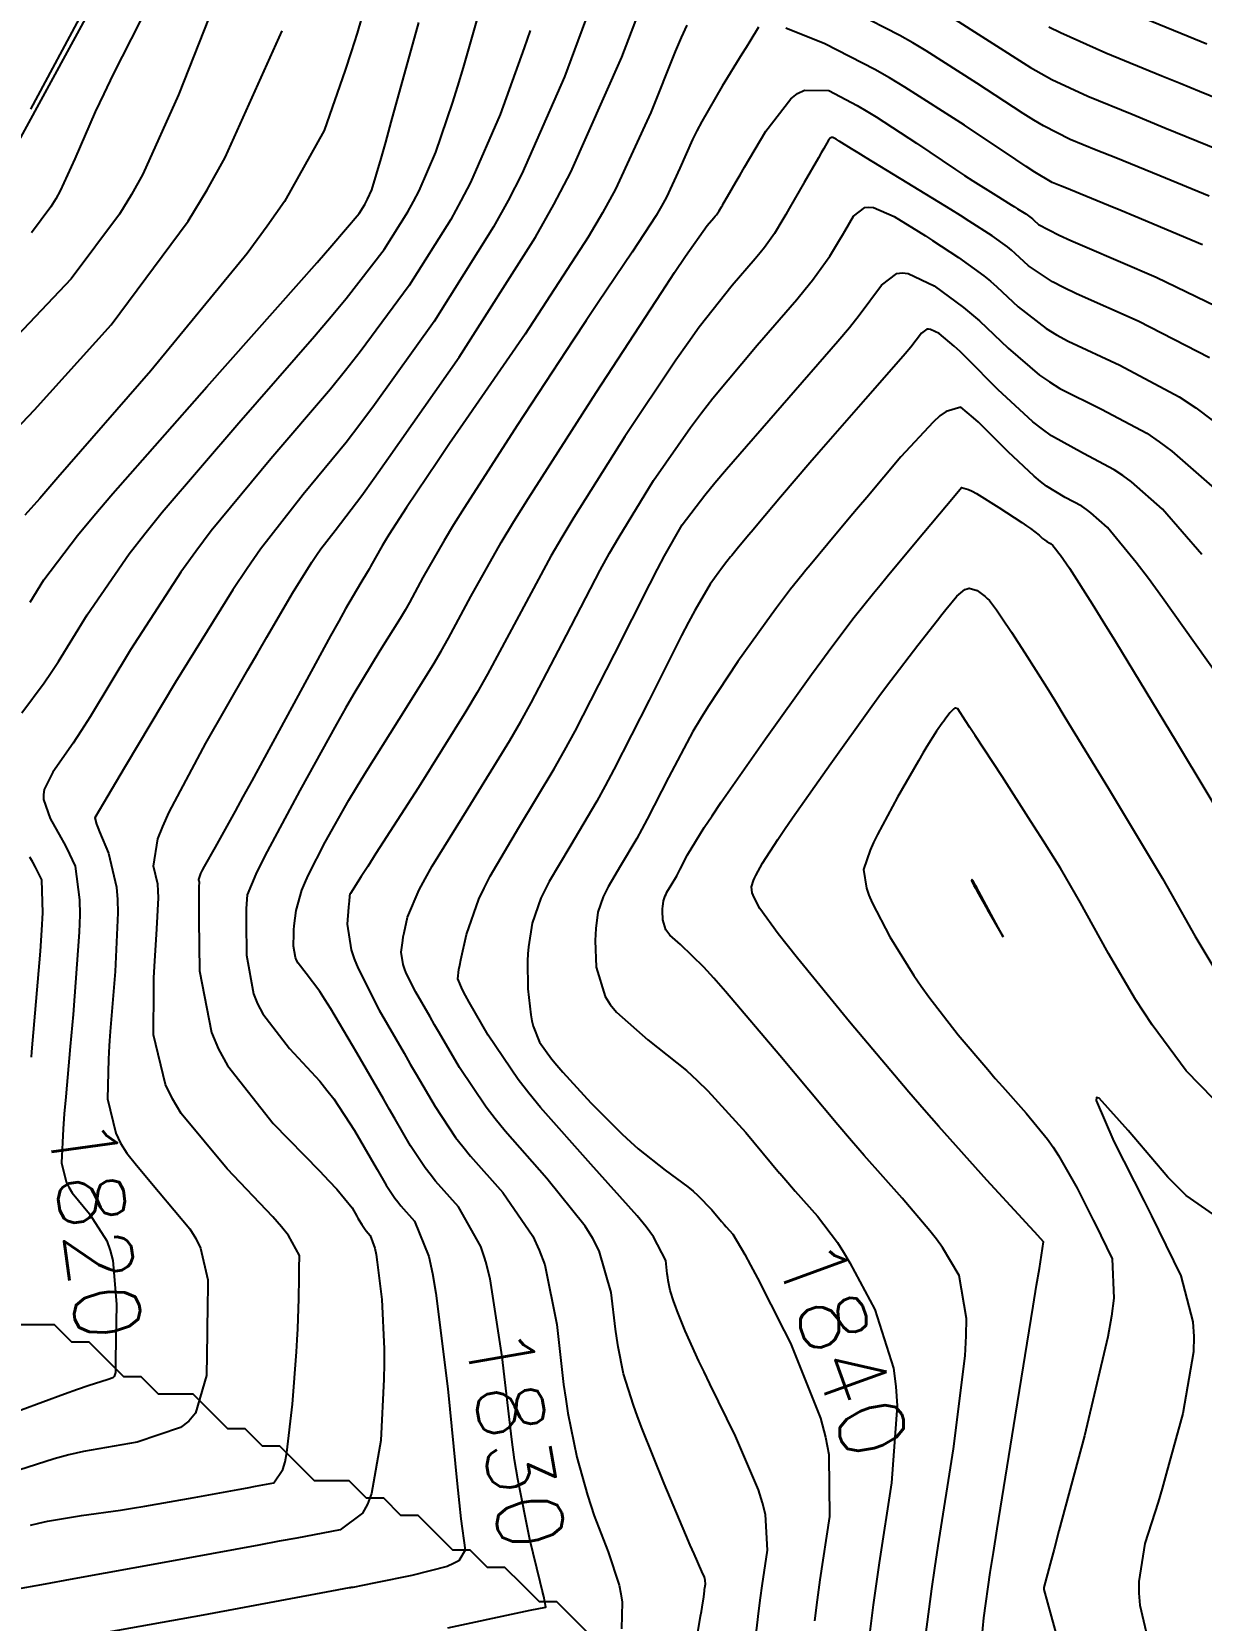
# Model space of a CAD drawing. Header units: metres. Extents: x 837117 to 838479, y 1189012 to 1191015.
# Drawn here: x 838181.6 to 838249.1, y 1189838.2 to 1189929.8 of the extents above; entities that cross this region are included whole.
import ezdxf

# ---------------------------------------------------------------- set-up
doc = ezdxf.new("R2010")
doc.units = ezdxf.units.M
doc.header["$LTSCALE"] = 0.3
for name, color, linetype in [('CORREDORVIA', 70, 'Continuous'), ('COTAS 10', 1, 'Continuous'), ('COTAS INT', 252, 'Continuous'), ('DRENAJE', 5, 'Continuous')]:
    doc.layers.add(name, color=color, linetype=linetype)
doc.styles.get("Standard").update_dxf_attribs({"font": 'simplex.shx'})

msp = doc.modelspace()

# ---------------------------------------------------------------- linework, layer by layer
at = {"layer": 'CORREDORVIA'}
msp.add_lwpolyline([(837910.676, 1191000.965), (838157.033, 1190996.193), (838237.174, 1190821.339), (838237.001, 1190602.875), (838240.031, 1190437.198), (838223.537, 1190366.272), (838212.196, 1190288.92), (838221.396, 1189997.878), (837954.545, 1189509.173), (837751.159, 1189231.384), (837593.191, 1189234.399), (837744.487, 1189686.609), (837750.277, 1189933.973), (837723.624, 1190051.525), (837726.092, 1190134.48), (837885.383, 1190229.429), (837983.184, 1190344.12), (837817.554, 1190502.187), (837798.033, 1190660.17), (837963.574, 1190795.982)], close=True, dxfattribs=at)
at = {"layer": 'COTAS 10'}
for points in [[(838191.8, 1189930.659), (838190.027, 1189926.181), (838187.967, 1189921.608), (838187.314, 1189920.436), (838186.627, 1189919.305), (838183.846, 1189915.563), (838180.373, 1189911.915)], [(838249.4, 1189929.117), (838248.325, 1189929.555), (838244.6, 1189931.07)], [(838210.326, 1189929.906), (838209.984, 1189928.888), (838208.604, 1189925.053), (838206.889, 1189921.133), (838206.336, 1189920.06), (838205.749, 1189918.993), (838203.348, 1189915.187), (838200.529, 1189911.36), (838199.68, 1189910.28), (838198.8, 1189909.191), (838195.37, 1189905.187), (838191.922, 1189901.025), (838191.03, 1189899.837), (838190.165, 1189898.634), (838187.269, 1189894.163), (838184.927, 1189890.297), (838184.412, 1189889.476), (838183.955, 1189888.764), (838182.787, 1189887.091), (838182.281, 1189886.095), (838182.241, 1189885.808), (838182.246, 1189885.517), (838182.625, 1189884.426), (838183.25, 1189883.321), (838183.409, 1189883.02), (838183.562, 1189882.722), (838184.063, 1189881.664), (838184.328, 1189879.719), (838184.331, 1189878.861), (838184.305, 1189877.866), (838183.957, 1189873.118), (838183.788, 1189871.271), (838183.522, 1189868.368), (838183.44, 1189867.371), (838183.376, 1189866.511), (838183.283, 1189864.557), (838183.541, 1189863.462), (838183.698, 1189863.145), (838183.892, 1189862.822), (838184.902, 1189861.605), (838185.901, 1189860.041), (838186.088, 1189859.5), (838186.236, 1189858.912), (838186.45, 1189856.397), (838186.406, 1189853.219), (838186.395, 1189852.451), (838186.33, 1189852.226), (838186.29, 1189852.179), (838186.24, 1189852.14), (838185.982, 1189852.054), (838184.822, 1189851.686), (838184.204, 1189851.469), (838183.457, 1189851.202), (838179.688, 1189849.82)], [(838205.59, 1189837.719), (838209.796, 1189838.612), (838210.342, 1189838.728), (838211.232, 1189838.917), (838211.116, 1189839.52), (838211.029, 1189839.898), (838210.918, 1189840.367), (838210.319, 1189842.822), (838209.615, 1189846.293), (838209.438, 1189847.404), (838209.269, 1189848.578), (838208.723, 1189853.359), (838208.035, 1189857.849), (838207.776, 1189858.841), (838207.695, 1189859.091), (838207.488, 1189859.724), (838206.202, 1189862.005), (838204.878, 1189863.5), (838204.566, 1189863.888), (838204.278, 1189864.263), (838203.433, 1189865.524), (838202.537, 1189867.07), (838202.216, 1189867.625), (838201.864, 1189868.236), (838200.331, 1189870.901), (838198.824, 1189873.444), (838198.488, 1189873.978), (838198.187, 1189874.438), (838197.396, 1189875.483), (838196.943, 1189876.067), (838196.855, 1189876.237), (838196.785, 1189876.409), (838196.666, 1189877.061), (838196.684, 1189877.784), (838196.698, 1189878.002), (838196.717, 1189878.227), (838196.822, 1189879.105), (838197.159, 1189880.277), (838197.325, 1189880.687), (838197.522, 1189881.135), (838198.496, 1189883.063), (838199.868, 1189885.47), (838200.317, 1189886.22), (838200.795, 1189887.006), (838202.772, 1189890.146), (838204.727, 1189893.286), (838205.192, 1189894.072), (838205.624, 1189894.822), (838206.911, 1189897.228), (838208.671, 1189900.355), (838209.402, 1189901.559), (838210.238, 1189902.909), (838214.139, 1189909.008), (838217.917, 1189914.778), (838218.675, 1189915.922), (838219.309, 1189916.869), (838220.562, 1189918.65), (838220.935, 1189919.082), (838221.014, 1189919.178), (838221.083, 1189919.264), (838221.247, 1189919.49), (838221.379, 1189919.714), (838221.429, 1189919.799), (838221.484, 1189919.893), (838221.727, 1189920.316), (838222.236, 1189921.191), (838222.458, 1189921.571), (838222.714, 1189922.011), (838223.934, 1189924.095), (838225.374, 1189925.957), (838225.769, 1189926.257), (838226.163, 1189926.463), (838227.576, 1189926.428), (838229.206, 1189925.57), (838229.737, 1189925.257), (838230.303, 1189924.912), (838232.637, 1189923.394), (838234.896, 1189921.88), (838235.416, 1189921.538), (838235.889, 1189921.229), (838237.214, 1189920.389), (838238.102, 1189919.845), (838238.3, 1189919.722), (838238.477, 1189919.612), (838238.942, 1189919.313), (838239.255, 1189919.086), (838239.336, 1189919.02), (838239.415, 1189918.953), (838239.681, 1189918.703), (838240.875, 1189918.081), (838241.54, 1189917.779), (838242.349, 1189917.422), (838246.477, 1189915.665), (838251.097, 1189913.423)], [(838250.621, 1189891.831), (838246.832, 1189897.163), (838246.026, 1189898.263), (838245.325, 1189899.199), (838243.672, 1189901.22), (838242.709, 1189902.066), (838242.443, 1189902.262), (838242.177, 1189902.441), (838241.22, 1189902.95), (838240.135, 1189903.597), (838239.789, 1189903.864), (838239.423, 1189904.169), (838237.935, 1189905.587), (838236.531, 1189906.994), (838236.217, 1189907.292), (838235.936, 1189907.55), (838235.193, 1189908.15), (838234.341, 1189907.919), (838233.991, 1189907.653), (838233.592, 1189907.299), (838231.74, 1189905.29), (838229.769, 1189902.95), (838229.295, 1189902.387), (838228.853, 1189901.861), (838227.515, 1189900.269), (838226.494, 1189899.045), (838226.252, 1189898.751), (838226.028, 1189898.477), (838225.364, 1189897.651), (838224.565, 1189896.587), (838224.256, 1189896.163), (838223.908, 1189895.683), (838222.332, 1189893.481), (838220.605, 1189890.892), (838220.162, 1189890.167), (838219.734, 1189889.44), (838218.315, 1189886.786), (838217.087, 1189884.376), (838216.78, 1189883.803), (838216.487, 1189883.27), (838215.546, 1189881.685), (838214.829, 1189880.473), (838214.678, 1189880.176), (838214.546, 1189879.896), (838214.239, 1189879.02), (838214.118, 1189878.065), (838214.103, 1189877.735), (838214.097, 1189877.376), (838214.144, 1189875.84), (838214.664, 1189874.149), (838214.956, 1189873.691), (838215.313, 1189873.238), (838217.136, 1189871.642), (838219.366, 1189869.869), (838219.979, 1189869.304), (838220.59, 1189868.708), (838222.78, 1189866.291), (838224.734, 1189863.961), (838224.739, 1189863.955), (838225.205, 1189863.41), (838225.636, 1189862.91), (838226.918, 1189861.47), (838228.072, 1189859.945), (838228.424, 1189859.39), (838228.79, 1189858.779), (838230.229, 1189856.092), (838231.307, 1189852.696), (838231.446, 1189851.637), (838231.516, 1189850.528), (838231.189, 1189846.092), (838230.475, 1189841.472), (838230.3, 1189840.246), (838230.134, 1189839.043), (838229.617, 1189834.891)]]:
    msp.add_lwpolyline(points, dxfattribs=at)
at = {"layer": 'COTAS INT'}
for points in [[(838201.563, 1189933.964), (838200.339, 1189929.742), (838200, 1189928.658), (838199.662, 1189927.611), (838198.439, 1189924.134), (838196.161, 1189920.038), (838195.158, 1189918.6), (838193.993, 1189917.03), (838188.439, 1189910.265), (838183.074, 1189904.093), (838182.028, 1189902.897), (838181.173, 1189901.924)], [(838181.494, 1189843.644), (838181.976, 1189843.761), (838182.475, 1189843.869), (838184.426, 1189844.19), (838186.681, 1189844.512), (838187.373, 1189844.621), (838188.093, 1189844.739), (838190.936, 1189845.236), (838193.488, 1189845.703), (838194.025, 1189845.802), (838194.488, 1189845.887), (838195.546, 1189846.085), (838196.063, 1189846.849), (838196.184, 1189847.291), (838196.296, 1189847.832), (838196.622, 1189850.621), (838196.839, 1189853.649), (838196.882, 1189854.341), (838196.917, 1189854.97), (838196.983, 1189856.713), (838196.998, 1189857.905), (838197.002, 1189858.186), (838197.005, 1189858.446), (838197.015, 1189859.206), (838196.38, 1189860.351), (838195.977, 1189860.852), (838195.475, 1189861.434), (838192.84, 1189864.203), (838190.195, 1189867.391), (838189.687, 1189868.238), (838189.275, 1189869.068), (838188.598, 1189871.936), (838188.601, 1189874.556), (838188.619, 1189875.231), (838188.644, 1189875.883), (838188.792, 1189878.055), (838188.88, 1189879.842), (838188.867, 1189880.252), (838188.837, 1189880.625), (838188.591, 1189881.664), (838188.84, 1189883.24), (838189.122, 1189883.951), (838189.496, 1189884.781), (838191.616, 1189888.773), (838194.04, 1189893.002), (838194.605, 1189893.982), (838195.125, 1189894.879), (838196.62, 1189897.431), (838197.724, 1189899.208), (838197.998, 1189899.617), (838198.257, 1189899.99), (838199.074, 1189901.037), (838200.613, 1189903.065), (838201.327, 1189904.056), (838202.166, 1189905.233), (838206.234, 1189911.037), (838210.644, 1189917.964), (838211.698, 1189919.849), (838212.68, 1189921.721), (838215.624, 1189928.36), (838217.641, 1189933.672)], [(838180.984, 1189890.514), (838182.28, 1189892.258), (838182.68, 1189892.848), (838183.099, 1189893.485), (838184.762, 1189896.176), (838187.189, 1189899.698), (838188.089, 1189900.859), (838189.088, 1189902.102), (838193.519, 1189907.261), (838197.893, 1189912.255), (838198.856, 1189913.392), (838199.711, 1189914.423), (838201.905, 1189917.261), (838203.271, 1189919.427), (838203.605, 1189920.034), (838203.919, 1189920.644), (838204.895, 1189922.875), (838205.857, 1189925.699), (838206.162, 1189926.682), (838206.485, 1189927.754), (838207.792, 1189932.354)], [(838188.857, 1189932.491), (838186.272, 1189927.379), (838185.715, 1189926.236), (838185.227, 1189925.211), (838184.041, 1189922.491), (838183.211, 1189920.648), (838182.948, 1189920.176), (838182.67, 1189919.72), (838181.55, 1189918.212)], [(838214.112, 1189932.077), (838212.312, 1189927.232), (838209.858, 1189921.621), (838209.066, 1189920.086), (838208.227, 1189918.559), (838204.791, 1189913.112), (838201.348, 1189908.297), (838200.503, 1189907.168), (838199.706, 1189906.128), (838197.222, 1189903.112), (838194.77, 1189899.97), (838193.993, 1189898.851), (838193.173, 1189897.624), (838189.86, 1189892.293), (838186.963, 1189887.42), (838186.405, 1189886.482), (838185.954, 1189885.723), (838185.208, 1189884.466), (838185.296, 1189884.095), (838185.37, 1189883.894), (838185.466, 1189883.651), (838185.994, 1189882.417), (838186.459, 1189880.451), (838186.516, 1189879.745), (838186.541, 1189878.97), (838186.375, 1189875.587), (838186.083, 1189872.125), (838186.049, 1189871.584), (838186.03, 1189871.301), (838185.989, 1189870.534), (838185.94, 1189868.246), (838186.408, 1189866.265), (838186.692, 1189865.691), (838187.044, 1189865.107), (838187.614, 1189864.421), (838188.871, 1189862.904), (838190.688, 1189860.738), (838191.032, 1189860.176), (838191.308, 1189859.631), (838191.733, 1189857.801), (838191.707, 1189855.906), (838191.699, 1189855.32), (838191.691, 1189854.708), (838191.66, 1189852.275), (838191.025, 1189850.1), (838190.636, 1189849.651), (838190.155, 1189849.268), (838187.649, 1189848.436), (838184.554, 1189847.894), (838183.701, 1189847.694), (838182.85, 1189847.471), (838179.794, 1189846.485)], [(838184.58, 1189931.125), (838181.493, 1189925.362)], [(838249.531, 1189920.338), (838246.689, 1189921.502), (838244.138, 1189922.542), (838243.014, 1189923), (838241.502, 1189923.616), (838239.96, 1189924.403), (838239.404, 1189924.73), (838238.792, 1189925.105), (838236.115, 1189926.852), (838233.19, 1189928.727), (838232.421, 1189929.181), (838231.671, 1189929.607), (838229.11, 1189930.915)], [(838234.444, 1189930.803), (838236.831, 1189929.274), (838239.215, 1189927.766), (838239.841, 1189927.409), (838240.452, 1189927.078), (838242.535, 1189926.101), (838245.085, 1189925.063), (838246.983, 1189924.289), (838251.287, 1189922.535)], [(838219.374, 1189930.212), (838219.048, 1189929.49), (838218.703, 1189928.691), (838217.301, 1189925.157), (838215.261, 1189920.739), (838214.514, 1189919.382), (838213.688, 1189917.966), (838210.046, 1189912.37), (838206.467, 1189907.201), (838205.681, 1189906.055), (838204.982, 1189905.032), (838203.197, 1189902.37), (838202.184, 1189900.792), (838201.973, 1189900.454), (838201.791, 1189900.158), (838201.382, 1189899.446), (838201.125, 1189898.964), (838201.038, 1189898.814), (838200.945, 1189898.657), (838200.554, 1189898.029), (838199.68, 1189896.518), (838199.282, 1189895.803), (838198.816, 1189894.961), (838196.573, 1189890.85), (838194.26, 1189886.602), (838193.751, 1189885.673), (838193.3, 1189884.851), (838192.143, 1189882.776), (838191.519, 1189881.653), (838191.403, 1189881.431), (838191.312, 1189881.249), (838191.188, 1189880.91), (838191.215, 1189880.799), (838191.218, 1189880.759), (838191.219, 1189880.715), (838191.21, 1189880.524), (838191.204, 1189879.64), (838191.208, 1189879.16), (838191.214, 1189878.578), (838191.256, 1189875.625), (838191.941, 1189872.074), (838192.353, 1189871.114), (838192.861, 1189870.164), (838195.496, 1189866.821), (838198.181, 1189864.08), (838198.72, 1189863.511), (838199.171, 1189863.023), (838200.059, 1189861.947), (838200.333, 1189861.471), (838200.396, 1189861.362), (838200.453, 1189861.263), (838200.613, 1189860.987), (838200.764, 1189860.762), (838200.816, 1189860.695), (838200.871, 1189860.625), (838201.108, 1189860.358), (838201.369, 1189859.62), (838201.44, 1189859.254), (838201.511, 1189858.818), (838201.764, 1189856.659), (838201.907, 1189853.822), (838201.909, 1189852.958), (838201.895, 1189852.059), (838201.709, 1189848.533), (838201.171, 1189845.46), (838200.936, 1189844.848), (838200.663, 1189844.34), (838199.364, 1189843.367), (838196.867, 1189842.898), (838195.84, 1189842.708), (838194.666, 1189842.492), (838189.212, 1189841.493), (838183.994, 1189840.54), (838182.126, 1189840.199), (838180.598, 1189839.919)], [(838180.638, 1189906.871), (838181.723, 1189908.004), (838186.142, 1189912.914), (838190.583, 1189918.89), (838191.681, 1189920.696), (838192.723, 1189922.567), (838196.013, 1189929.871)], [(838181.468, 1189896.914), (838182.256, 1189898.188), (838184.212, 1189900.761), (838185.147, 1189901.881), (838186.253, 1189903.178), (838191.667, 1189909.336), (838196.986, 1189915.318), (838198.032, 1189916.504), (838198.893, 1189917.486), (838200.462, 1189919.336), (838200.793, 1189919.861), (838200.874, 1189920.008), (838200.95, 1189920.156), (838201.187, 1189920.697), (838201.729, 1189922.509), (838201.998, 1189923.459), (838202.319, 1189924.603), (838203.907, 1189930.351)], [(838223.51, 1189930.093), (838223.014, 1189929.27), (838222.804, 1189928.925), (838222.563, 1189928.53), (838221.427, 1189926.685), (838220.236, 1189924.636), (838219.959, 1189924.114), (838219.705, 1189923.61), (838218.977, 1189921.954), (838218.204, 1189920.28), (838217.921, 1189919.766), (838217.608, 1189919.229), (838216.229, 1189917.109), (838214.253, 1189914.198), (838213.564, 1189913.164), (838212.814, 1189912.03), (838209.592, 1189907.109), (838206.553, 1189902.377), (838205.918, 1189901.362), (838205.372, 1189900.474), (838204.146, 1189898.337), (838203.375, 1189896.893), (838203.115, 1189896.443), (838202.836, 1189895.972), (838201.663, 1189894.088), (838200.161, 1189891.621), (838199.675, 1189890.782), (838199.157, 1189889.875), (838197.035, 1189886.037), (838195.156, 1189882.51), (838194.792, 1189881.8), (838194.496, 1189881.205), (838193.991, 1189880.017), (838193.948, 1189879.219), (838193.943, 1189878.869), (838193.941, 1189878.463), (838193.958, 1189876.533), (838194.362, 1189874.312), (838194.603, 1189873.723), (838194.901, 1189873.145), (838196.446, 1189871.152), (838198.184, 1189869.259), (838198.604, 1189868.744), (838198.997, 1189868.234), (838200.195, 1189866.424), (838201.099, 1189864.853), (838201.306, 1189864.494), (838201.495, 1189864.166), (838202.023, 1189863.255), (838202.521, 1189862.512), (838202.691, 1189862.291), (838202.875, 1189862.063), (838203.655, 1189861.182), (838204.48, 1189859.135), (838204.692, 1189858.172), (838204.897, 1189857.037), (838205.577, 1189851.506), (838206.118, 1189846.031), (838206.235, 1189844.931), (838206.337, 1189844.012), (838206.589, 1189842.196), (838206.211, 1189841.582), (838205.917, 1189841.421), (838205.54, 1189841.263), (838203.497, 1189840.727), (838201.405, 1189840.312), (838200.666, 1189840.166), (838200.089, 1189840.052), (838200.004, 1189840.035), (838199.962, 1189840.027), (838199.893, 1189840.015), (838198.562, 1189839.767), (838191.463, 1189838.443), (838185.966, 1189837.464)], [(838249.151, 1189917.529), (838245.254, 1189919.157), (838244.433, 1189919.5), (838243.723, 1189919.795), (838242.092, 1189920.47), (838241.294, 1189920.795), (838240.942, 1189920.938), (838240.47, 1189921.131), (838239.469, 1189921.728), (838238.967, 1189922.051), (838238.369, 1189922.443), (838235.4, 1189924.431), (838231.972, 1189926.634), (838231.084, 1189927.161), (838230.224, 1189927.653), (838227.34, 1189929.133), (838225.104, 1189930.039)], [(838253.567, 1189924.512), (838248.969, 1189926.386), (838247.851, 1189926.842), (838246.801, 1189927.27), (838243.567, 1189928.586), (838240.944, 1189929.754), (838240.278, 1189930.088)], [(838249.545, 1189910.998), (838245.426, 1189913.122), (838241.87, 1189914.694), (838241.13, 1189915.057), (838240.497, 1189915.389), (838239.095, 1189916.324), (838238.343, 1189917.033), (838238.119, 1189917.222), (838237.888, 1189917.408), (838237, 1189918.052), (838235.682, 1189918.899), (838235.18, 1189919.213), (838234.62, 1189919.561), (838232.102, 1189921.103), (838229.731, 1189922.546), (838229.263, 1189922.832), (838228.878, 1189923.068), (838228.165, 1189923.511), (838228.003, 1189923.617), (838227.963, 1189923.641), (838227.926, 1189923.663), (838227.812, 1189923.723), (838227.714, 1189923.725), (838227.686, 1189923.711), (838227.659, 1189923.69), (838227.558, 1189923.56), (838227.282, 1189923.082), (838227.143, 1189922.841), (838226.978, 1189922.554), (838226.156, 1189921.126), (838225.288, 1189919.62), (838225.092, 1189919.284), (838224.916, 1189918.982), (838224.444, 1189918.183), (838223.861, 1189917.376), (838223.614, 1189917.07), (838223.331, 1189916.727), (838222.003, 1189915.19), (838220.096, 1189912.773), (838219.449, 1189911.876), (838218.75, 1189910.881), (838215.795, 1189906.463), (838212.853, 1189901.798), (838212.162, 1189900.646), (838211.526, 1189899.555), (838209.675, 1189896.12), (838207.874, 1189892.751), (838207.269, 1189891.701), (838206.618, 1189890.601), (838203.88, 1189886.205), (838201.43, 1189882.392), (838200.959, 1189881.658), (838200.579, 1189881.065), (838199.956, 1189880.089), (838199.927, 1189880.028), (838199.921, 1189880.011), (838199.915, 1189879.995), (838199.902, 1189879.938), (838199.878, 1189879.658), (838199.865, 1189879.501), (838199.85, 1189879.309), (838199.773, 1189878.331), (838200, 1189876.836), (838200.176, 1189876.32), (838200.402, 1189875.759), (838201.625, 1189873.361), (838203.058, 1189870.871), (838203.416, 1189870.252), (838203.756, 1189869.664), (838204.842, 1189867.793), (838206.034, 1189866.014), (838206.441, 1189865.484), (838206.882, 1189864.938), (838208.749, 1189862.829), (838210.496, 1189860.313), (838210.86, 1189859.51), (838211.173, 1189858.661), (838211.868, 1189855.211), (838212.264, 1189851.757), (838212.387, 1189850.906), (838212.516, 1189850.1), (838213.031, 1189847.568), (838213.644, 1189845.369), (838213.834, 1189844.773), (838214.035, 1189844.183), (838214.834, 1189842.096), (838215.475, 1189840.168), (838215.575, 1189839.677), (838215.642, 1189839.205), (838215.604, 1189837.656)], [(838219.95, 1189837.099), (838220.177, 1189838.38), (838220.224, 1189838.658), (838220.264, 1189838.902), (838220.352, 1189839.506), (838220.393, 1189839.855), (838220.404, 1189839.938), (838220.414, 1189840.015), (838220.448, 1189840.244), (838220.435, 1189840.472), (838220.416, 1189840.548), (838220.391, 1189840.63), (838220.244, 1189840.975), (838219.796, 1189841.984), (838219.581, 1189842.486), (838219.327, 1189843.084), (838218.08, 1189846.045), (838216.804, 1189849.199), (838216.531, 1189849.919), (838216.294, 1189850.573), (838215.727, 1189852.377), (838215.411, 1189853.93), (838215.332, 1189854.424), (838215.257, 1189854.946), (838215.014, 1189857.064), (838214.311, 1189859.473), (838213.945, 1189860.179), (838213.505, 1189860.902), (838211.296, 1189863.652), (838208.885, 1189866.375), (838208.316, 1189867.081), (838207.791, 1189867.765), (838206.252, 1189870.061), (838205.101, 1189872.038), (838204.821, 1189872.522), (838204.557, 1189872.977), (838203.742, 1189874.39), (838203.182, 1189875.496), (838203.079, 1189875.757), (838202.999, 1189876), (838202.897, 1189876.715), (838202.978, 1189877.383), (838203.013, 1189877.595), (838203.053, 1189877.82), (838203.245, 1189878.733), (838203.921, 1189880.299), (838204.267, 1189880.936), (838204.682, 1189881.661), (838206.756, 1189885.011), (838209.163, 1189888.932), (838209.788, 1189890.017), (838210.395, 1189891.101), (838212.439, 1189895.011), (838214.38, 1189898.754), (838214.923, 1189899.732), (838215.467, 1189900.686), (838217.45, 1189903.919), (838219.584, 1189906.983), (838220.223, 1189907.83), (838220.884, 1189908.677), (838223.443, 1189911.729), (838225.728, 1189914.373), (838226.215, 1189914.962), (838226.638, 1189915.489), (838227.642, 1189916.876), (838228.21, 1189917.827), (838228.359, 1189918.079), (838228.505, 1189918.326), (838229, 1189919.179), (838229.648, 1189919.676), (838229.889, 1189919.7), (838230.157, 1189919.673), (838231.35, 1189919.165), (838232.751, 1189918.295), (838233.151, 1189918.041), (838233.555, 1189917.78), (838235.058, 1189916.791), (838236.521, 1189915.73), (838236.901, 1189915.424), (838237.27, 1189915.113), (838238.509, 1189913.944), (838240.119, 1189912.697), (838240.721, 1189912.335), (838241.391, 1189911.967), (838244.374, 1189910.579), (838247.807, 1189908.755), (838248.76, 1189908.113), (838249.714, 1189907.41)], [(838223.168, 1189835.558), (838223.539, 1189838.692), (838223.634, 1189839.438), (838223.726, 1189840.131), (838224.028, 1189842.193), (838223.917, 1189844.247), (838223.748, 1189844.934), (838223.519, 1189845.673), (838222.193, 1189848.772), (838220.703, 1189851.794), (838220.371, 1189852.484), (838220.074, 1189853.112), (838219.291, 1189854.849), (838218.82, 1189856.014), (838218.72, 1189856.279), (838218.632, 1189856.521), (838218.423, 1189857.187), (838218.306, 1189857.76), (838218.277, 1189857.942), (838218.249, 1189858.135), (838218.16, 1189858.916), (838217.449, 1189860.285), (838217.029, 1189860.848), (838216.513, 1189861.491), (838213.844, 1189864.476), (838210.925, 1189867.749), (838210.252, 1189868.574), (838209.637, 1189869.363), (838207.902, 1189871.917), (838206.811, 1189873.828), (838206.602, 1189874.213), (838206.433, 1189874.534), (838206.157, 1189875.171), (838206.226, 1189875.701), (838206.274, 1189875.955), (838206.335, 1189876.256), (838206.658, 1189877.73), (838207.37, 1189879.758), (838207.674, 1189880.408), (838208.026, 1189881.097), (838209.686, 1189883.902), (838211.728, 1189887.295), (838212.32, 1189888.354), (838212.924, 1189889.464), (838215.204, 1189893.902), (838217.235, 1189897.954), (838217.683, 1189898.819), (838218.082, 1189899.574), (838219.106, 1189901.374), (838220.418, 1189903.086), (838220.997, 1189903.785), (838221.671, 1189904.581), (838224.884, 1189908.268), (838228.091, 1189911.963), (838228.761, 1189912.763), (838229.335, 1189913.467), (838230.622, 1189915.208), (838231.496, 1189915.878), (838231.81, 1189915.907), (838232.155, 1189915.869), (838233.662, 1189915.166), (838235.357, 1189913.917), (838235.82, 1189913.535), (838236.281, 1189913.136), (838237.924, 1189911.565), (838239.741, 1189910.005), (838240.312, 1189909.613), (838240.912, 1189909.239), (838243.323, 1189908.036), (838245.93, 1189906.651), (838246.654, 1189906.162), (838247.379, 1189905.629), (838250.004, 1189903.323)], [(838249.117, 1189899.65), (838246.838, 1189902.271), (838245.044, 1189903.847), (838244.549, 1189904.212), (838244.054, 1189904.546), (838242.271, 1189905.493), (838240.433, 1189906.512), (838239.902, 1189906.891), (838239.363, 1189907.312), (838237.338, 1189909.185), (838235.55, 1189910.987), (838235.159, 1189911.364), (838234.814, 1189911.688), (838233.947, 1189912.415), (838233.445, 1189912.65), (838233.33, 1189912.662), (838233.225, 1189912.653), (838232.934, 1189912.429), (838232.303, 1189911.62), (838231.983, 1189911.241), (838231.601, 1189910.795), (838229.7, 1189908.623), (838227.542, 1189906.166), (838226.998, 1189905.541), (838226.477, 1189904.938), (838224.788, 1189902.959), (838223.481, 1189901.408), (838223.201, 1189901.075), (838222.956, 1189900.785), (838222.368, 1189900.085), (838222.046, 1189899.699), (838221.97, 1189899.606), (838221.899, 1189899.52), (838221.69, 1189899.26), (838221.438, 1189898.925), (838221.341, 1189898.791), (838221.231, 1189898.64), (838220.735, 1189897.946), (838219.844, 1189896.427), (838219.485, 1189895.755), (838219.078, 1189894.975), (838217.206, 1189891.25), (838215.171, 1189887.255), (838214.662, 1189886.305), (838214.176, 1189885.422), (838212.616, 1189882.794), (838211.428, 1189880.785), (838211.176, 1189880.292), (838210.958, 1189879.827), (838210.449, 1189878.375), (838210.234, 1189877.021), (838210.202, 1189876.617), (838210.181, 1189876.201), (838210.204, 1189874.594), (838210.365, 1189873.096), (838210.432, 1189872.748), (838210.509, 1189872.429), (838210.866, 1189871.519), (838211.576, 1189870.544), (838211.875, 1189870.184), (838212.219, 1189869.785), (838213.83, 1189868.02), (838215.646, 1189866.195), (838216.119, 1189865.759), (838216.578, 1189865.352), (838218.129, 1189864.134), (838219.432, 1189863.161), (838219.736, 1189862.909), (838220.015, 1189862.664), (838220.815, 1189861.845), (838221.39, 1189861.16), (838221.526, 1189861), (838221.653, 1189860.853), (838222.029, 1189860.431), (838222.729, 1189859.261), (838223.06, 1189858.643), (838223.45, 1189857.898), (838224.992, 1189854.861), (838225.356, 1189854.142), (838227.097, 1189849.818), (838227.383, 1189848.713), (838227.573, 1189847.716), (838227.585, 1189847.649), (838227.609, 1189844.142), (838227.065, 1189840.489), (838226.909, 1189839.333), (838226.751, 1189838.115)], [(838233.072, 1189836.591), (838233.517, 1189839.971), (838233.69, 1189841.158), (838233.885, 1189842.454), (838234.77, 1189848.041), (838235.446, 1189853.406), (838235.509, 1189854.561), (838235.518, 1189855.574), (838235.102, 1189858.041), (838234.13, 1189859.66), (838233.789, 1189860.137), (838233.416, 1189860.628), (838231.806, 1189862.509), (838229.62, 1189864.966), (838228.883, 1189865.821), (838228.089, 1189866.75), (838224.745, 1189870.737), (838221.606, 1189874.444), (838220.941, 1189875.198), (838220.365, 1189875.833), (838219.02, 1189877.141), (838218.396, 1189877.687), (838218.275, 1189877.842), (838218.175, 1189877.998), (838217.997, 1189878.577), (838217.981, 1189879.102), (838217.983, 1189879.225), (838217.988, 1189879.338), (838218.029, 1189879.665), (838218.134, 1189879.964), (838218.179, 1189880.06), (838218.231, 1189880.162), (838218.476, 1189880.576), (838218.798, 1189881.119), (838218.898, 1189881.301), (838219.004, 1189881.497), (838219.424, 1189882.321), (838220.389, 1189883.905), (838220.838, 1189884.579), (838221.366, 1189885.356), (838223.929, 1189889.016), (838226.584, 1189892.726), (838227.17, 1189893.535), (838227.692, 1189894.25), (838229.039, 1189896.042), (838230.157, 1189897.434), (838230.535, 1189897.895), (838230.943, 1189898.39), (838232.662, 1189900.452), (838234.778, 1189902.974), (838235.235, 1189903.519), (838235.63, 1189903.417), (838235.842, 1189903.31), (838236.099, 1189903.168), (838237.399, 1189902.37), (838238.722, 1189901.502), (838238.994, 1189901.317), (838239.224, 1189901.156), (838239.715, 1189900.771), (838239.92, 1189900.575), (838239.971, 1189900.533), (838240.019, 1189900.496), (838240.168, 1189900.407), (838240.3, 1189900.337), (838240.337, 1189900.312), (838240.374, 1189900.285), (838240.507, 1189900.168), (838240.734, 1189899.89), (838240.831, 1189899.76), (838240.942, 1189899.609), (838241.465, 1189898.873), (838242.786, 1189896.803), (838243.4, 1189895.81), (838244.122, 1189894.635), (838247.627, 1189888.873), (838251.119, 1189883.084)], [(838236.403, 1189837.063), (838236.528, 1189838.291), (838236.899, 1189840.899), (838237.08, 1189842.07), (838237.295, 1189843.436), (838238.351, 1189849.99), (838239.376, 1189856.284), (838239.572, 1189857.485), (838239.729, 1189858.452), (838239.976, 1189859.99), (838239.47, 1189860.54), (838239.153, 1189860.885), (838238.759, 1189861.312), (838236.695, 1189863.548), (838233.92, 1189866.64), (838233.078, 1189867.608), (838232.204, 1189868.623), (838228.778, 1189872.69), (838225.772, 1189876.357), (838225.162, 1189877.12), (838224.649, 1189877.773), (838223.598, 1189879.219), (838223.266, 1189879.857), (838223.206, 1189880.001), (838223.16, 1189880.13), (838223.108, 1189880.479), (838223.229, 1189880.843), (838223.291, 1189880.982), (838223.366, 1189881.137), (838223.742, 1189881.836), (838224.626, 1189883.209), (838225.022, 1189883.79), (838225.482, 1189884.458), (838227.689, 1189887.594), (838230.061, 1189890.896), (838230.626, 1189891.668), (838231.151, 1189892.379), (838232.713, 1189894.434), (838233.85, 1189895.871), (838234.107, 1189896.193), (838234.338, 1189896.481), (838234.965, 1189897.248), (838235.428, 1189897.635), (838235.556, 1189897.685), (838235.684, 1189897.709), (838236.149, 1189897.588), (838236.603, 1189897.241), (838236.725, 1189897.123), (838236.845, 1189896.996), (838237.264, 1189896.457), (838237.762, 1189895.712), (838237.932, 1189895.456), (838238.115, 1189895.178), (838238.893, 1189893.991), (838240.161, 1189891.979), (838240.654, 1189891.181), (838241.208, 1189890.278), (838243.722, 1189886.147), (838246.261, 1189881.916), (838246.831, 1189880.951), (838247.343, 1189880.075), (838248.712, 1189877.657), (838249.793, 1189875.822)], [(838250.588, 1189867.414), (838248.21, 1189869.856), (838246.251, 1189872.507), (838245.754, 1189873.24), (838245.277, 1189873.973), (838243.717, 1189876.621), (838242.421, 1189878.988), (838242.11, 1189879.545), (838241.82, 1189880.059), (838240.944, 1189881.56), (838239.978, 1189883.112), (838239.63, 1189883.659), (838239.247, 1189884.257), (838237.574, 1189886.837), (838236.027, 1189889.208), (838235.723, 1189889.673), (838235.474, 1189890.055), (838235.022, 1189890.743), (838234.892, 1189890.797), (838234.845, 1189890.78), (838234.794, 1189890.748), (838234.57, 1189890.517), (838234.296, 1189890.159), (838234.213, 1189890.048), (838234.128, 1189889.932), (838233.794, 1189889.469), (838233.233, 1189888.583), (838233.004, 1189888.2), (838232.744, 1189887.757), (838231.539, 1189885.66), (838230.38, 1189883.506), (838230.148, 1189883.027), (838229.956, 1189882.599), (838229.584, 1189881.477), (838229.743, 1189880.401), (838229.886, 1189880.002), (838230.071, 1189879.558), (838231.094, 1189877.591), (838232.492, 1189875.353), (838232.914, 1189874.739), (838233.35, 1189874.128), (838235.052, 1189871.943), (838236.748, 1189869.928), (838237.182, 1189869.425), (838237.599, 1189868.946), (838238.977, 1189867.411), (838240.202, 1189865.908), (838240.524, 1189865.448), (838240.838, 1189864.97), (838241.91, 1189863.087), (838242.843, 1189861.243), (838243.069, 1189860.79), (838243.282, 1189860.361), (838243.936, 1189859.018), (838244.032, 1189856.732), (838243.894, 1189855.709), (838243.683, 1189854.517), (838242.328, 1189848.804), (838240.86, 1189843.314), (838240.58, 1189842.263), (838240.354, 1189841.416), (838239.992, 1189840.05), (838239.987, 1189840.017), (838239.985, 1189840.01), (838239.985, 1189840.005), (838239.983, 1189839.991), (838239.982, 1189839.985), (838239.982, 1189839.971), (838239.985, 1189839.962), (838239.986, 1189839.957), (838239.991, 1189839.936), (838240.416, 1189838.389), (838242.736, 1189829.951)], [(838181.539, 1189870.649), (838181.567, 1189870.963), (838182.07, 1189876.757), (838182.15, 1189877.97), (838182.202, 1189878.975), (838182.147, 1189880.879), (838181.773, 1189881.621), (838181.624, 1189881.893), (838181.455, 1189882.195)], [(838237.647, 1189877.597), (838236.242, 1189880.199), (838236.134, 1189880.397), (838236.045, 1189880.558), (838235.883, 1189880.842), (838235.851, 1189880.878), (838235.844, 1189880.883), (838235.838, 1189880.885), (838235.825, 1189880.876), (838235.818, 1189880.853), (838235.816, 1189880.846), (838235.811, 1189880.816), (838235.949, 1189880.553), (838236.037, 1189880.395), (838236.148, 1189880.201), (838236.726, 1189879.192), (838237.647, 1189877.597)], [(838249.785, 1189861.563), (838248.214, 1189862.669), (838247.696, 1189863.156), (838247.143, 1189863.722), (838244.849, 1189866.42), (838243.187, 1189868.277), (838243.032, 1189868.312), (838243.01, 1189868.14), (838244.035, 1189865.788), (838245.776, 1189862.344), (838246.205, 1189861.483), (838246.612, 1189860.662), (838247.891, 1189858.03), (838248.599, 1189855.37), (838248.645, 1189854.532), (838248.627, 1189853.649), (838248.02, 1189850.09), (838247.058, 1189846.599), (838246.815, 1189845.758), (838246.583, 1189844.972), (838245.828, 1189842.588), (838245.463, 1189840.391), (838245.476, 1189839.722), (838245.538, 1189839.028), (838246.174, 1189836.301)]]:
    msp.add_lwpolyline(points, dxfattribs=at)
at = {"layer": 'DRENAJE'}
msp.add_polyline3d([(838213.875, 1189837.207, 0), (838212.875, 1189838.207, 0), (838211.875, 1189839.207, 0), (838210.876, 1189839.207, 0), (838209.876, 1189840.206, 0), (838208.876, 1189841.206, 0), (838207.877, 1189841.206, 0), (838206.877, 1189842.206, 0), (838205.877, 1189842.206, 0), (838204.878, 1189843.205, 0), (838203.878, 1189844.205, 0), (838202.878, 1189844.205, 0), (838201.879, 1189845.205, 0), (838200.879, 1189845.205, 0), (838199.879, 1189846.204, 0), (838198.88, 1189846.204, 0), (838197.88, 1189846.204, 0), (838196.88, 1189847.204, 0), (838195.881, 1189848.204, 0), (838194.881, 1189848.204, 0), (838193.881, 1189849.203, 0), (838192.882, 1189849.203, 0), (838191.882, 1189850.203, 0), (838190.882, 1189851.203, 0), (838189.883, 1189851.203, 0), (838188.883, 1189851.203, 0), (838187.883, 1189852.202, 0), (838186.884, 1189852.202, 0), (838185.884, 1189853.202, 0), (838184.884, 1189854.202, 0), (838183.885, 1189854.202, 0), (838182.885, 1189855.201, 0), (838181.885, 1189855.201, 0), (838180.886, 1189855.201, 0)], dxfattribs=at)

# ---------------------------------------------------------------- texts
at = {"layer": 'COTAS 10', "char_height": 3.8, "attachment_point": 7}
for s, insert, rotation in [('1820', (838182.466, 1189866.963), 277.89297), ('1840', (838224.391, 1189859.319), 289.86874), ('1830', (838206.51, 1189854.773), 279.77783)]:
    msp.add_mtext(s, dxfattribs=dict(at, insert=insert, rotation=rotation))

doc.saveas('drawing.dxf')
